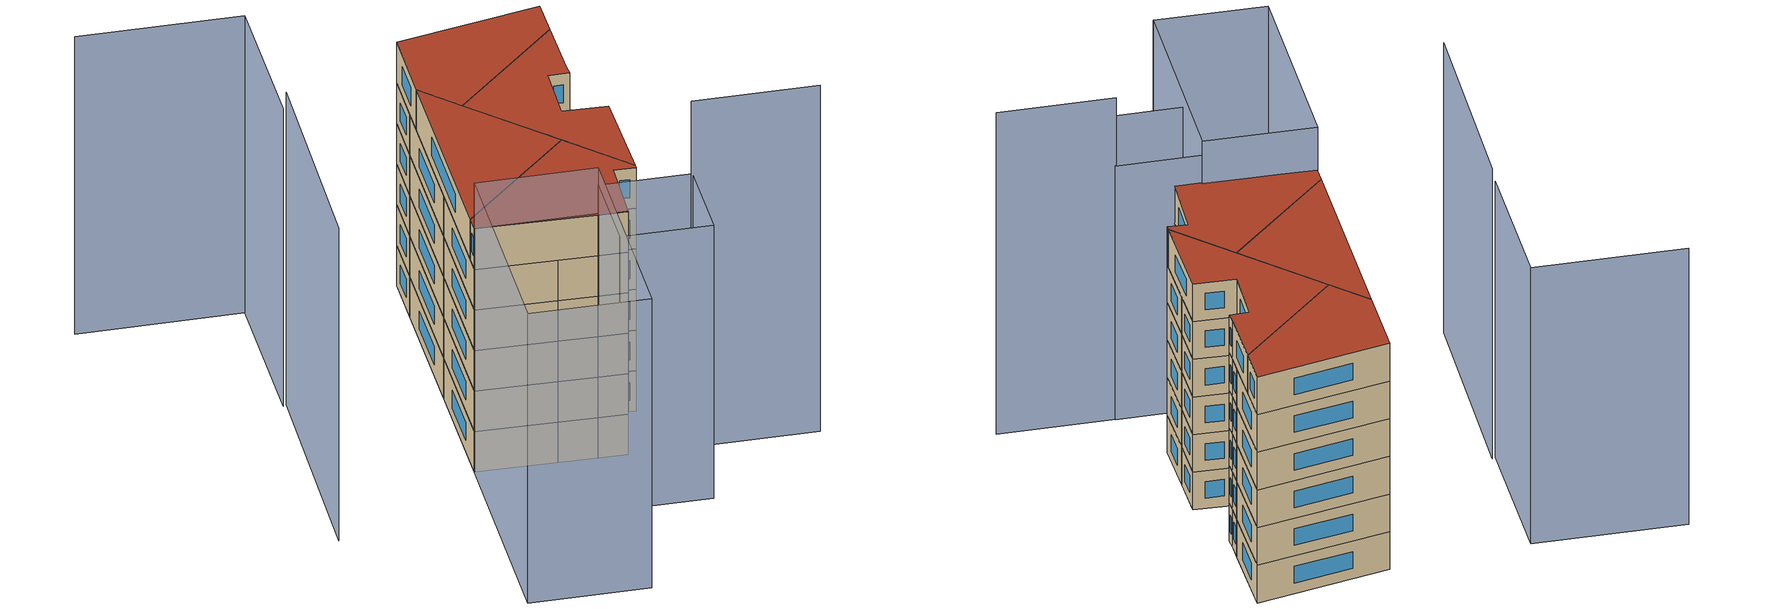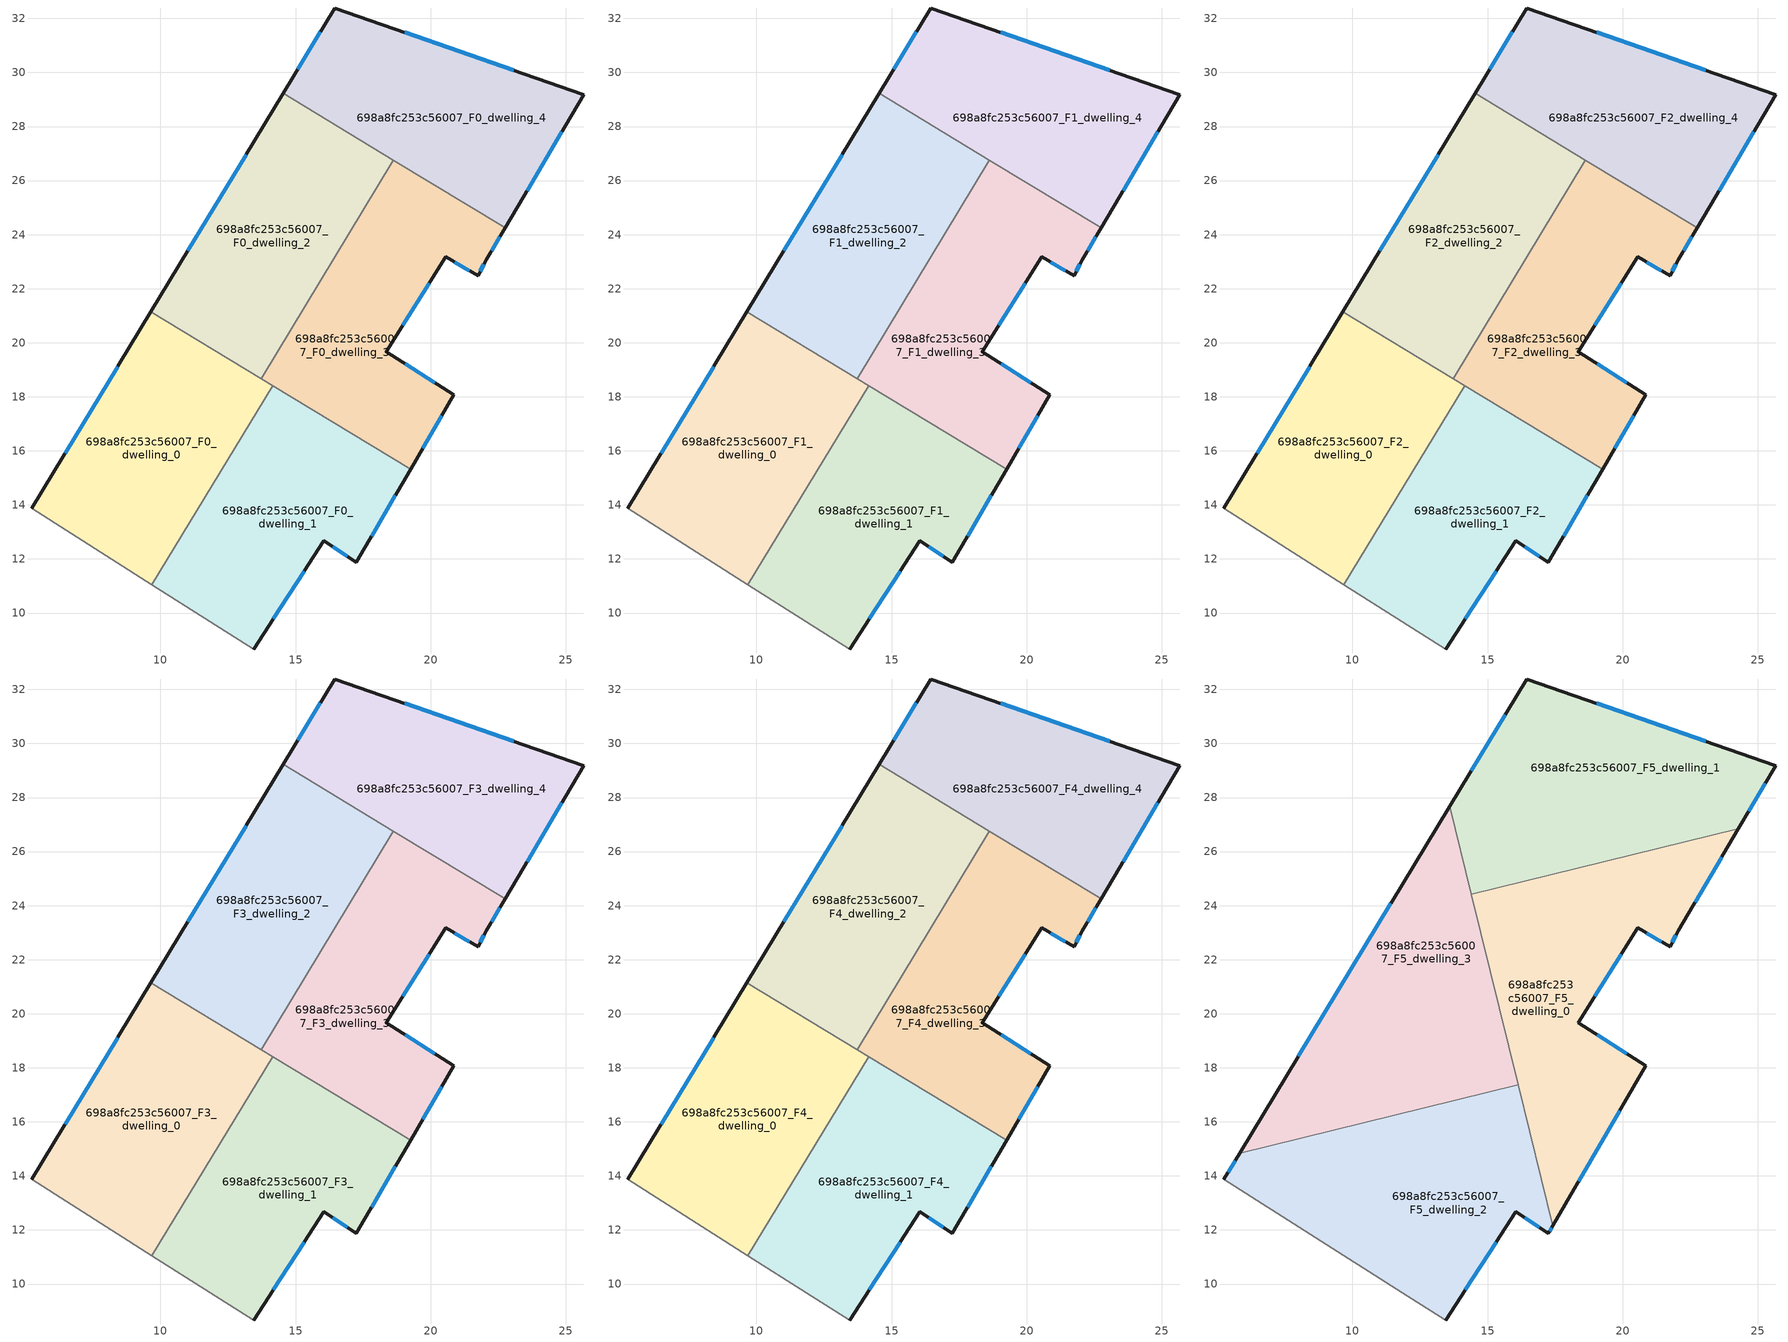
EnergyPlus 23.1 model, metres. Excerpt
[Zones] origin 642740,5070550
698a8fc253c56007_F0_dwelling_0
 floor ground (EU_floor_Construction): 14.15,18.42 9.68,11.04 5.24,13.88 9.65,21.15 z0
 wall outside (EU_wall_Construction): 9.65,21.15 5.24,13.88 z0:3
 wall to 698a8fc253c56007_F0_dwelling_1 (EU_wall_Construction): 9.68,11.04 14.15,18.42 z0:3
 wall adiabatic (EU_wall_Construction): 5.24,13.88 9.68,11.04 z0:3
 wall to 698a8fc253c56007_F0_dwelling_2 (EU_wall_Construction): 13.73,18.67 9.65,21.15 z0:3
 wall to 698a8fc253c56007_F0_dwelling_3 (EU_wall_Construction): 14.15,18.42 13.73,18.67 z0:3
 window (EU_Window_Construction): 8.41,19.11 6.48,15.91 z0.84:2.16
698a8fc253c56007_F0_dwelling_1
 floor ground (EU_floor_Construction): 19.26,15.33 17.25,11.87 16.05,12.67 13.45,8.67 11.84,9.67 9.68,11.04 14.15,18.42 z0
 wall outside (EU_wall_Construction): 13.45,8.67 16.05,12.67 17.25,11.87 19.26,15.33 z0:3
 wall adiabatic (EU_wall_Construction): 9.68,11.04 11.84,9.67 13.45,8.67 z0:3
 wall to 698a8fc253c56007_F0_dwelling_3 (EU_wall_Construction): 19.26,15.33 14.15,18.42 z0:3
 window (EU_Window_Construction): 17.81,12.84 18.69,14.36 / 16.38,12.45 16.91,12.09 / 14.18,9.79 15.32,11.55 z0.84:2.16
698a8fc253c56007_F0_dwelling_2
 floor ground (EU_floor_Construction): 18.62,26.75 13.73,18.67 9.65,21.15 14.54,29.22 z0
 wall outside (EU_wall_Construction): 14.54,29.22 9.65,21.15 z0:3
 wall to 698a8fc253c56007_F0_dwelling_3 (EU_wall_Construction): 13.73,18.67 18.62,26.75 z0:3
 wall to 698a8fc253c56007_F0_dwelling_4 (EU_wall_Construction): 18.62,26.75 14.54,29.22 z0:3
 window (EU_Window_Construction): 13.17,26.96 11.02,23.41 z0.84:2.16
698a8fc253c56007_F0_dwelling_3
 floor ground (EU_floor_Construction): 22.75,24.25 22.06,23.08 21.76,22.47 20.56,23.18 18.35,19.67 20.85,18.07 19.26,15.33 13.73,18.67 18.62,26.75 z0
 wall outside (EU_wall_Construction): 19.26,15.33 20.85,18.07 18.35,19.67 20.56,23.18 21.76,22.47 22.06,23.08 22.75,24.25 z0:3
 wall to 698a8fc253c56007_F0_dwelling_4 (EU_wall_Construction): 22.75,24.25 18.62,26.75 z0:3
 window (EU_Window_Construction): 22.25,23.4 22.55,23.92 / 21.84,22.64 21.97,22.91 / 20.89,22.98 21.42,22.67 / 18.97,20.66 19.94,22.2 / 20.15,18.52 19.05,19.23 / 19.7,16.09 20.41,17.3 z0.84:2.16
698a8fc253c56007_F0_dwelling_4
 floor ground (EU_floor_Construction): 25.66,29.18 22.75,24.25 14.54,29.22 16.45,32.38 z0
 wall outside (EU_wall_Construction): 22.75,24.25 25.66,29.18 16.45,32.38 14.54,29.22 z0:3
 window (EU_Window_Construction): 15.92,31.5 15.08,30.11 / 23.08,30.08 19.03,31.49 / 23.56,25.63 24.84,27.8 z0.84:2.16
698a8fc253c56007_F1_dwelling_0
 floor to 698a8fc253c56007_F0_dwelling_0 (EU_floor_Construction): 14.15,18.42 9.68,11.04 5.24,13.88 9.65,21.15 z3
 wall outside (EU_wall_Construction): 9.65,21.15 5.24,13.88 z3:6
 wall to 698a8fc253c56007_F1_dwelling_1 (EU_wall_Construction): 9.68,11.04 14.15,18.42 z3:6
 wall adiabatic (EU_wall_Construction): 5.24,13.88 9.68,11.04 z3:6
 wall to 698a8fc253c56007_F1_dwelling_2 (EU_wall_Construction): 13.73,18.67 9.65,21.15 z3:6
 wall to 698a8fc253c56007_F1_dwelling_3 (EU_wall_Construction): 14.15,18.42 13.73,18.67 z3:6
 window (EU_Window_Construction): 8.41,19.11 6.48,15.91 z3.84:5.16
698a8fc253c56007_F1_dwelling_1
 floor to 698a8fc253c56007_F0_dwelling_1 (EU_floor_Construction): 19.26,15.33 17.25,11.87 16.05,12.67 13.45,8.67 11.84,9.67 9.68,11.04 14.15,18.42 z3
 wall outside (EU_wall_Construction): 13.45,8.67 16.05,12.67 17.25,11.87 19.26,15.33 z3:6
 wall adiabatic (EU_wall_Construction): 9.68,11.04 11.84,9.67 13.45,8.67 z3:6
 wall to 698a8fc253c56007_F1_dwelling_3 (EU_wall_Construction): 19.26,15.33 14.15,18.42 z3:6
 window (EU_Window_Construction): 17.81,12.84 18.69,14.36 / 16.38,12.45 16.91,12.09 / 14.18,9.79 15.32,11.55 z3.84:5.16
698a8fc253c56007_F1_dwelling_2
 floor to 698a8fc253c56007_F0_dwelling_2 (EU_floor_Construction): 18.62,26.75 13.73,18.67 9.65,21.15 14.54,29.22 z3
 wall outside (EU_wall_Construction): 14.54,29.22 9.65,21.15 z3:6
 wall to 698a8fc253c56007_F1_dwelling_3 (EU_wall_Construction): 13.73,18.67 18.62,26.75 z3:6
 wall to 698a8fc253c56007_F1_dwelling_4 (EU_wall_Construction): 18.62,26.75 14.54,29.22 z3:6
 window (EU_Window_Construction): 13.17,26.96 11.02,23.41 z3.84:5.16
698a8fc253c56007_F1_dwelling_3
 floor to 698a8fc253c56007_F0_dwelling_3 (EU_floor_Construction): 22.75,24.25 22.06,23.08 21.76,22.47 20.56,23.18 18.35,19.67 20.85,18.07 19.26,15.33 13.73,18.67 18.62,26.75 z3
 wall outside (EU_wall_Construction): 19.26,15.33 20.85,18.07 18.35,19.67 20.56,23.18 21.76,22.47 22.06,23.08 22.75,24.25 z3:6
 wall to 698a8fc253c56007_F1_dwelling_4 (EU_wall_Construction): 22.75,24.25 18.62,26.75 z3:6
 window (EU_Window_Construction): 22.25,23.4 22.55,23.92 / 21.84,22.64 21.97,22.91 / 20.89,22.98 21.42,22.67 / 18.97,20.66 19.94,22.2 / 20.15,18.52 19.05,19.23 / 19.7,16.09 20.41,17.3 z3.84:5.16
698a8fc253c56007_F1_dwelling_4
 floor to 698a8fc253c56007_F0_dwelling_4 (EU_floor_Construction): 25.66,29.18 22.75,24.25 14.54,29.22 16.45,32.38 z3
 wall outside (EU_wall_Construction): 22.75,24.25 25.66,29.18 16.45,32.38 14.54,29.22 z3:6
 window (EU_Window_Construction): 15.92,31.5 15.08,30.11 / 23.08,30.08 19.03,31.49 / 23.56,25.63 24.84,27.8 z3.84:5.16
698a8fc253c56007_F2_dwelling_0
 floor to 698a8fc253c56007_F1_dwelling_0 (EU_floor_Construction): 14.15,18.42 9.68,11.04 5.24,13.88 9.65,21.15 z6
 wall outside (EU_wall_Construction): 9.65,21.15 5.24,13.88 z6:9
 wall to 698a8fc253c56007_F2_dwelling_1 (EU_wall_Construction): 9.68,11.04 14.15,18.42 z6:9
 wall adiabatic (EU_wall_Construction): 5.24,13.88 9.68,11.04 z6:9
 wall to 698a8fc253c56007_F2_dwelling_2 (EU_wall_Construction): 13.73,18.67 9.65,21.15 z6:9
 wall to 698a8fc253c56007_F2_dwelling_3 (EU_wall_Construction): 14.15,18.42 13.73,18.67 z6:9
 window (EU_Window_Construction): 8.41,19.11 6.48,15.91 z6.84:8.16
698a8fc253c56007_F2_dwelling_1
 floor to 698a8fc253c56007_F1_dwelling_1 (EU_floor_Construction): 19.26,15.33 17.25,11.87 16.05,12.67 13.45,8.67 11.84,9.67 9.68,11.04 14.15,18.42 z6
 wall outside (EU_wall_Construction): 13.45,8.67 16.05,12.67 17.25,11.87 19.26,15.33 z6:9
 wall adiabatic (EU_wall_Construction): 9.68,11.04 11.84,9.67 13.45,8.67 z6:9
 wall to 698a8fc253c56007_F2_dwelling_3 (EU_wall_Construction): 19.26,15.33 14.15,18.42 z6:9
 window (EU_Window_Construction): 17.81,12.84 18.69,14.36 / 16.38,12.45 16.91,12.09 / 14.18,9.79 15.32,11.55 z6.84:8.16
698a8fc253c56007_F2_dwelling_2
 floor to 698a8fc253c56007_F1_dwelling_2 (EU_floor_Construction): 18.62,26.75 13.73,18.67 9.65,21.15 14.54,29.22 z6
 wall outside (EU_wall_Construction): 14.54,29.22 9.65,21.15 z6:9
 wall to 698a8fc253c56007_F2_dwelling_3 (EU_wall_Construction): 13.73,18.67 18.62,26.75 z6:9
 wall to 698a8fc253c56007_F2_dwelling_4 (EU_wall_Construction): 18.62,26.75 14.54,29.22 z6:9
 window (EU_Window_Construction): 13.17,26.96 11.02,23.41 z6.84:8.16
698a8fc253c56007_F2_dwelling_3
 floor to 698a8fc253c56007_F1_dwelling_3 (EU_floor_Construction): 22.75,24.25 22.06,23.08 21.76,22.47 20.56,23.18 18.35,19.67 20.85,18.07 19.26,15.33 13.73,18.67 18.62,26.75 z6
 wall outside (EU_wall_Construction): 19.26,15.33 20.85,18.07 18.35,19.67 20.56,23.18 21.76,22.47 22.06,23.08 22.75,24.25 z6:9
 wall to 698a8fc253c56007_F2_dwelling_4 (EU_wall_Construction): 22.75,24.25 18.62,26.75 z6:9
 window (EU_Window_Construction): 22.25,23.4 22.55,23.92 / 21.84,22.64 21.97,22.91 / 20.89,22.98 21.42,22.67 / 18.97,20.66 19.94,22.2 / 20.15,18.52 19.05,19.23 / 19.7,16.09 20.41,17.3 z6.84:8.16
698a8fc253c56007_F2_dwelling_4
 floor to 698a8fc253c56007_F1_dwelling_4 (EU_floor_Construction): 25.66,29.18 22.75,24.25 14.54,29.22 16.45,32.38 z6
 wall outside (EU_wall_Construction): 22.75,24.25 25.66,29.18 16.45,32.38 14.54,29.22 z6:9
 window (EU_Window_Construction): 15.92,31.5 15.08,30.11 / 23.08,30.08 19.03,31.49 / 23.56,25.63 24.84,27.8 z6.84:8.16
698a8fc253c56007_F3_dwelling_0
 floor to 698a8fc253c56007_F2_dwelling_0 (EU_floor_Construction): 14.15,18.42 9.68,11.04 5.24,13.88 9.65,21.15 z9
 wall outside (EU_wall_Construction): 9.65,21.15 5.24,13.88 z9:12
 wall to 698a8fc253c56007_F3_dwelling_1 (EU_wall_Construction): 9.68,11.04 14.15,18.42 z9:12
 wall adiabatic (EU_wall_Construction): 5.24,13.88 9.68,11.04 z9:12
 wall to 698a8fc253c56007_F3_dwelling_2 (EU_wall_Construction): 13.73,18.67 9.65,21.15 z9:12
 wall to 698a8fc253c56007_F3_dwelling_3 (EU_wall_Construction): 14.15,18.42 13.73,18.67 z9:12
 window (EU_Window_Construction): 8.41,19.11 6.48,15.91 z9.84:11.16
698a8fc253c56007_F3_dwelling_1
 floor to 698a8fc253c56007_F2_dwelling_1 (EU_floor_Construction): 19.26,15.33 17.25,11.87 16.05,12.67 13.45,8.67 11.84,9.67 9.68,11.04 14.15,18.42 z9
 wall outside (EU_wall_Construction): 13.45,8.67 16.05,12.67 17.25,11.87 19.26,15.33 z9:12
 wall adiabatic (EU_wall_Construction): 9.68,11.04 11.84,9.67 13.45,8.67 z9:12
 wall to 698a8fc253c56007_F3_dwelling_3 (EU_wall_Construction): 19.26,15.33 14.15,18.42 z9:12
 window (EU_Window_Construction): 17.81,12.84 18.69,14.36 / 16.38,12.45 16.91,12.09 / 14.18,9.79 15.32,11.55 z9.84:11.16
698a8fc253c56007_F3_dwelling_2
 floor to 698a8fc253c56007_F2_dwelling_2 (EU_floor_Construction): 18.62,26.75 13.73,18.67 9.65,21.15 14.54,29.22 z9
 wall outside (EU_wall_Construction): 14.54,29.22 9.65,21.15 z9:12
 wall to 698a8fc253c56007_F3_dwelling_3 (EU_wall_Construction): 13.73,18.67 18.62,26.75 z9:12
 wall to 698a8fc253c56007_F3_dwelling_4 (EU_wall_Construction): 18.62,26.75 14.54,29.22 z9:12
 window (EU_Window_Construction): 13.17,26.96 11.02,23.41 z9.84:11.16
698a8fc253c56007_F3_dwelling_3
 floor to 698a8fc253c56007_F2_dwelling_3 (EU_floor_Construction): 22.75,24.25 22.06,23.08 21.76,22.47 20.56,23.18 18.35,19.67 20.85,18.07 19.26,15.33 13.73,18.67 18.62,26.75 z9
 wall outside (EU_wall_Construction): 19.26,15.33 20.85,18.07 18.35,19.67 20.56,23.18 21.76,22.47 22.06,23.08 22.75,24.25 z9:12
 wall to 698a8fc253c56007_F3_dwelling_4 (EU_wall_Construction): 22.75,24.25 18.62,26.75 z9:12
 window (EU_Window_Construction): 22.25,23.4 22.55,23.92 / 21.84,22.64 21.97,22.91 / 20.89,22.98 21.42,22.67 / 18.97,20.66 19.94,22.2 / 20.15,18.52 19.05,19.23 / 19.7,16.09 20.41,17.3 z9.84:11.16
698a8fc253c56007_F3_dwelling_4
 floor to 698a8fc253c56007_F2_dwelling_4 (EU_floor_Construction): 25.66,29.18 22.75,24.25 14.54,29.22 16.45,32.38 z9
 wall outside (EU_wall_Construction): 22.75,24.25 25.66,29.18 16.45,32.38 14.54,29.22 z9:12
 window (EU_Window_Construction): 15.92,31.5 15.08,30.11 / 23.08,30.08 19.03,31.49 / 23.56,25.63 24.84,27.8 z9.84:11.16
698a8fc253c56007_F4_dwelling_0
 floor to 698a8fc253c56007_F3_dwelling_0 (EU_floor_Construction): 14.15,18.42 9.68,11.04 5.24,13.88 9.65,21.15 z12
 wall outside (EU_wall_Construction): 9.65,21.15 5.24,13.88 z12:15
 wall to 698a8fc253c56007_F4_dwelling_1 (EU_wall_Construction): 9.68,11.04 14.15,18.42 z12:15
 wall adiabatic (EU_wall_Construction): 5.24,13.88 9.68,11.04 z12:15
 wall to 698a8fc253c56007_F4_dwelling_2 (EU_wall_Construction): 13.73,18.67 9.65,21.15 z12:15
 wall to 698a8fc253c56007_F4_dwelling_3 (EU_wall_Construction): 14.15,18.42 13.73,18.67 z12:15
 window (EU_Window_Construction): 8.41,19.11 6.48,15.91 z12.84:14.16
698a8fc253c56007_F4_dwelling_1
 floor to 698a8fc253c56007_F3_dwelling_1 (EU_floor_Construction): 19.26,15.33 17.25,11.87 16.05,12.67 13.45,8.67 11.84,9.67 9.68,11.04 14.15,18.42 z12
 wall outside (EU_wall_Construction): 13.45,8.67 16.05,12.67 17.25,11.87 19.26,15.33 z12:15
 wall adiabatic (EU_wall_Construction): 9.68,11.04 11.84,9.67 13.45,8.67 z12:15
 wall to 698a8fc253c56007_F4_dwelling_3 (EU_wall_Construction): 19.26,15.33 14.15,18.42 z12:15
 window (EU_Window_Construction): 17.81,12.84 18.69,14.36 / 16.38,12.45 16.91,12.09 / 14.18,9.79 15.32,11.55 z12.84:14.16
698a8fc253c56007_F4_dwelling_2
 floor to 698a8fc253c56007_F3_dwelling_2 (EU_floor_Construction): 18.62,26.75 13.73,18.67 9.65,21.15 14.54,29.22 z12
 wall outside (EU_wall_Construction): 14.54,29.22 9.65,21.15 z12:15
 wall to 698a8fc253c56007_F4_dwelling_3 (EU_wall_Construction): 13.73,18.67 18.62,26.75 z12:15
 wall to 698a8fc253c56007_F4_dwelling_4 (EU_wall_Construction): 18.62,26.75 14.54,29.22 z12:15
 window (EU_Window_Construction): 13.17,26.96 11.02,23.41 z12.84:14.16
698a8fc253c56007_F4_dwelling_3
 floor to 698a8fc253c56007_F3_dwelling_3 (EU_floor_Construction): 22.75,24.25 22.06,23.08 21.76,22.47 20.56,23.18 18.35,19.67 20.85,18.07 19.26,15.33 13.73,18.67 18.62,26.75 z12
 wall outside (EU_wall_Construction): 19.26,15.33 20.85,18.07 18.35,19.67 20.56,23.18 21.76,22.47 22.06,23.08 22.75,24.25 z12:15
 wall to 698a8fc253c56007_F4_dwelling_4 (EU_wall_Construction): 22.75,24.25 18.62,26.75 z12:15
 window (EU_Window_Construction): 22.25,23.4 22.55,23.92 / 21.84,22.64 21.97,22.91 / 20.89,22.98 21.42,22.67 / 18.97,20.66 19.94,22.2 / 20.15,18.52 19.05,19.23 / 19.7,16.09 20.41,17.3 z12.84:14.16
698a8fc253c56007_F4_dwelling_4
 floor to 698a8fc253c56007_F3_dwelling_4 (EU_floor_Construction): 25.66,29.18 22.75,24.25 14.54,29.22 16.45,32.38 z12
 wall outside (EU_wall_Construction): 22.75,24.25 25.66,29.18 16.45,32.38 14.54,29.22 z12:15
 window (EU_Window_Construction): 15.92,31.5 15.08,30.11 / 23.08,30.08 19.03,31.49 / 23.56,25.63 24.84,27.8 z12.84:14.16
698a8fc253c56007_F5_dwelling_0
 floor to 698a8fc253c56007_F4_dwelling_3 (EU_floor_Construction): 22.75,24.25 22.06,23.08 21.76,22.47 20.56,23.18 18.35,19.67 20.85,18.07 19.26,15.33 16.18,17.19 15.21,21.12 17.7,25.23 20.15,25.83 z15
 floor to 698a8fc253c56007_F4_dwelling_4 (EU_floor_Construction): 24.28,26.84 22.75,24.25 20.15,25.83 z15
 floor to 698a8fc253c56007_F4_dwelling_1 (EU_floor_Construction): 19.26,15.33 17.41,12.15 16.18,17.19 z15
 floor to 698a8fc253c56007_F4_dwelling_2 (EU_floor_Construction): 17.7,25.23 15.21,21.12 14.4,24.42 z15
 wall outside (EU_wall_Construction): 17.41,12.15 20.85,18.07 18.35,19.67 20.56,23.18 21.76,22.47 22.06,23.08 24.28,26.84 z15:18
 wall to 698a8fc253c56007_F5_dwelling_1 (EU_wall_Construction): 24.28,26.84 14.4,24.42 z15:18
 wall to 698a8fc253c56007_F5_dwelling_3 (EU_wall_Construction): 14.4,24.42 16.13,17.37 z15:18
 wall to 698a8fc253c56007_F5_dwelling_2 (EU_wall_Construction): 16.13,17.37 17.41,12.15 z15:18
 window (EU_Window_Construction): 18.38,13.81 19.89,16.41 / 22.68,24.13 23.66,25.79 / 21.84,22.64 21.97,22.91 / 20.89,22.98 21.42,22.67 / 18.97,20.66 19.94,22.2 / 20.15,18.52 19.05,19.23 z15.84:17.16
 roof outside (EU_roof_Construction): 20.85,18.07 18.35,19.67 20.56,23.18 21.76,22.47 22.06,23.08 24.28,26.84 14.4,24.42 17.41,12.15 z18
698a8fc253c56007_F5_dwelling_1
 floor to 698a8fc253c56007_F4_dwelling_4 (EU_floor_Construction): 25.66,29.18 24.28,26.84 20.15,25.83 14.54,29.22 16.45,32.38 z15
 floor to 698a8fc253c56007_F4_dwelling_3 (EU_floor_Construction): 20.15,25.83 17.7,25.23 18.62,26.75 z15
 floor to 698a8fc253c56007_F4_dwelling_2 (EU_floor_Construction): 18.62,26.75 17.7,25.23 14.4,24.42 13.6,27.68 14.54,29.22 z15
 wall outside (EU_wall_Construction): 24.28,26.84 25.66,29.18 16.45,32.38 13.6,27.68 z15:18
 wall to 698a8fc253c56007_F5_dwelling_3 (EU_wall_Construction): 13.6,27.68 14.4,24.42 z15:18
 window (EU_Window_Construction): 24.67,27.5 25.27,28.52 / 15.65,31.07 14.4,29 / 23.08,30.08 19.03,31.49 z15.84:17.16
 roof outside (EU_roof_Construction): 24.28,26.84 25.66,29.18 16.45,32.38 13.6,27.68 14.4,24.42 z18
698a8fc253c56007_F5_dwelling_2
 floor to 698a8fc253c56007_F4_dwelling_1 (EU_floor_Construction): 16.18,17.19 17.41,12.15 17.25,11.87 16.05,12.67 13.45,8.67 11.84,9.67 9.68,11.04 13.06,16.61 15.96,17.32 z15
 floor to 698a8fc253c56007_F4_dwelling_0 (EU_floor_Construction): 13.06,16.61 9.68,11.04 5.24,13.88 5.82,14.84 z15
 floor to 698a8fc253c56007_F4_dwelling_3 (EU_floor_Construction): 16.13,17.37 16.18,17.19 15.96,17.32 z15
 wall outside (EU_wall_Construction): 5.82,14.83 5.24,13.88 / 13.45,8.67 16.05,12.67 17.25,11.87 17.41,12.15 z15:18
 wall adiabatic (EU_wall_Construction): 5.24,13.88 11.84,9.67 13.45,8.67 z15:18
 wall to 698a8fc253c56007_F5_dwelling_3 (EU_wall_Construction): 16.13,17.37 5.82,14.83 z15:18
 window (EU_Window_Construction): 5.66,14.57 5.4,14.14 / 17.3,11.95 17.37,12.07 / 16.38,12.45 16.91,12.09 / 14.18,9.79 15.32,11.55 z15.84:17.16
 roof outside (EU_roof_Construction): 17.25,11.87 17.41,12.15 16.13,17.37 5.82,14.83 5.24,13.88 11.84,9.67 13.45,8.67 16.05,12.67 z18
698a8fc253c56007_F5_dwelling_3
 floor to 698a8fc253c56007_F4_dwelling_2 (EU_floor_Construction): 13.6,27.68 15.21,21.12 13.73,18.67 9.65,21.15 z15
 floor to 698a8fc253c56007_F4_dwelling_1 (EU_floor_Construction): 15.96,17.32 13.06,16.61 14.15,18.42 z15
 floor to 698a8fc253c56007_F4_dwelling_0 (EU_floor_Construction): 14.15,18.42 13.06,16.61 5.82,14.84 9.65,21.15 z15
 floor to 698a8fc253c56007_F4_dwelling_3 (EU_floor_Construction): 15.21,21.12 16.13,17.37 15.96,17.32 13.73,18.67 z15
 wall outside (EU_wall_Construction): 13.6,27.68 5.82,14.83 z15:18
 window (EU_Window_Construction): 11.42,24.08 8,18.43 z15.84:17.16
 roof outside (EU_roof_Construction): 16.13,17.37 13.6,27.68 5.82,14.83 z18
shading: 16.85,6.57 23.85,2.33 z0:25.6; 4.04,-3.14 -2.67,0.97 / -2.67,0.97 5.24,13.88 / 5.24,13.88 11.94,9.77 / 11.94,9.77 4.04,-3.14 z0:21.4; 8.74,4.57 11.84,9.67 / 11.84,9.67 16.95,6.57 / 16.95,6.57 13.84,1.46 / 13.84,1.46 8.74,4.57 z0:20.2; 2.18,27.48 -6.17,14.18 z0:23.1; -1.67,42.31 7.55,36.69 / 7.55,36.69 1.94,27.48 z0:22
[Building]
EU S2 Campaign: North Axis=0; Terrain=City; Solar Distribution=FullExterior
[Site:Location]
Lyon-Bron: Latitude=45.75; Longitude=5; Time Zone=1; Elevation=198
[SizingPeriod:WeatherFileDays]
AnnualSizingPeriod: Begin Month=1; Begin Day of Month=1; End Month=12; End Day of Month=31; Day of Week for Start Day=Monday; Use Weather File Daylight Saving Period=No; Use Weather File Rain and Snow Indicators=No
[MATERIAL]
EU_InternalMass_Material: Roughness=MediumRough; Thickness=0.1; Conductivity=1; Density=1800; Specific Heat=900; Thermal Absorptance=0.9; Solar Absorptance=0.7; Visible Absorptance=0.7
[MATERIAL:NOMASS] Roughness=MediumRough; Thermal Absorptance=0.9; Solar Absorptance=0.7; Visible Absorptance=0.7
Name | Thermal Resistance
EU_wall_NoMass | 0.776494
EU_roof_NoMass | 0.486893
EU_floor_NoMass | 0.421597
[WINDOWMATERIAL:SIMPLEGLAZINGSYSTEM]
EU_Window_SimpleGlazing: UFactor=4.24961; Solar Heat Gain Coefficient=0.83; Visible Transmittance=0.83
[CONSTRUCTION]
EU_wall_Construction: EU_wall_NoMass
EU_roof_Construction: EU_roof_NoMass
EU_floor_Construction: EU_floor_NoMass
EU_InternalMass_Construction: EU_InternalMass_Material
EU_Window_Construction: EU_Window_SimpleGlazing
[ZONE] Type=1; Multiplier=1; Ceiling Height=autocalculate; Floor Area=autocalculate; Part of Total Floor Area=Yes
Name | Volume
698a8fc253c56007_F0_dwelling_0; 698a8fc253c56007_F1_dwelling_0; 698a8fc253c56007_F2_dwelling_0; 698a8fc253c56007_F3_dwelling_0; 698a8fc253c56007_F4_dwelling_0 | 135.258
698a8fc253c56007_F5_dwelling_0 | 169.082
698a8fc253c56007_F0_dwelling_1; 698a8fc253c56007_F1_dwelling_1; 698a8fc253c56007_F2_dwelling_1; 698a8fc253c56007_F3_dwelling_1; 698a8fc253c56007_F4_dwelling_1 | 135.275
698a8fc253c56007_F5_dwelling_1 | 169.092
698a8fc253c56007_F0_dwelling_2; 698a8fc253c56007_F1_dwelling_2; 698a8fc253c56007_F2_dwelling_2; 698a8fc253c56007_F3_dwelling_2; 698a8fc253c56007_F4_dwelling_2 | 135.276
698a8fc253c56007_F5_dwelling_2 | 169.085
698a8fc253c56007_F0_dwelling_3; 698a8fc253c56007_F1_dwelling_3; 698a8fc253c56007_F2_dwelling_3; 698a8fc253c56007_F3_dwelling_3; 698a8fc253c56007_F4_dwelling_3 | 135.281
698a8fc253c56007_F5_dwelling_3 | 169.104
698a8fc253c56007_F0_dwelling_4; 698a8fc253c56007_F1_dwelling_4; 698a8fc253c56007_F2_dwelling_4; 698a8fc253c56007_F3_dwelling_4; 698a8fc253c56007_F4_dwelling_4 | 135.278
[INTERNALMASS] Construction=EU_InternalMass_Construction
Name | Zone or ZoneList | Surface Area
698a8fc253c56007_F0_dwelling_0_EU_InternalMass | 698a8fc253c56007_F0_dwelling_0 | 45.0868
698a8fc253c56007_F0_dwelling_1_EU_InternalMass | 698a8fc253c56007_F0_dwelling_1 | 45.0917
698a8fc253c56007_F0_dwelling_2_EU_InternalMass | 698a8fc253c56007_F0_dwelling_2 | 45.0925
698a8fc253c56007_F0_dwelling_3_EU_InternalMass | 698a8fc253c56007_F0_dwelling_3 | 45.0949
698a8fc253c56007_F0_dwelling_4_EU_InternalMass | 698a8fc253c56007_F0_dwelling_4 | 45.093
698a8fc253c56007_F1_dwelling_0_EU_InternalMass | 698a8fc253c56007_F1_dwelling_0 | 45.0868
698a8fc253c56007_F1_dwelling_1_EU_InternalMass | 698a8fc253c56007_F1_dwelling_1 | 45.0917
698a8fc253c56007_F1_dwelling_2_EU_InternalMass | 698a8fc253c56007_F1_dwelling_2 | 45.0925
698a8fc253c56007_F1_dwelling_3_EU_InternalMass | 698a8fc253c56007_F1_dwelling_3 | 45.0949
698a8fc253c56007_F1_dwelling_4_EU_InternalMass | 698a8fc253c56007_F1_dwelling_4 | 45.093
698a8fc253c56007_F2_dwelling_0_EU_InternalMass | 698a8fc253c56007_F2_dwelling_0 | 45.0868
698a8fc253c56007_F2_dwelling_1_EU_InternalMass | 698a8fc253c56007_F2_dwelling_1 | 45.0917
698a8fc253c56007_F2_dwelling_2_EU_InternalMass | 698a8fc253c56007_F2_dwelling_2 | 45.0925
698a8fc253c56007_F2_dwelling_3_EU_InternalMass | 698a8fc253c56007_F2_dwelling_3 | 45.0949
698a8fc253c56007_F2_dwelling_4_EU_InternalMass | 698a8fc253c56007_F2_dwelling_4 | 45.093
698a8fc253c56007_F3_dwelling_0_EU_InternalMass | 698a8fc253c56007_F3_dwelling_0 | 45.0868
698a8fc253c56007_F3_dwelling_1_EU_InternalMass | 698a8fc253c56007_F3_dwelling_1 | 45.0917
698a8fc253c56007_F3_dwelling_2_EU_InternalMass | 698a8fc253c56007_F3_dwelling_2 | 45.0925
698a8fc253c56007_F3_dwelling_3_EU_InternalMass | 698a8fc253c56007_F3_dwelling_3 | 45.0949
698a8fc253c56007_F3_dwelling_4_EU_InternalMass | 698a8fc253c56007_F3_dwelling_4 | 45.093
698a8fc253c56007_F4_dwelling_0_EU_InternalMass | 698a8fc253c56007_F4_dwelling_0 | 45.0868
698a8fc253c56007_F4_dwelling_1_EU_InternalMass | 698a8fc253c56007_F4_dwelling_1 | 45.0917
698a8fc253c56007_F4_dwelling_2_EU_InternalMass | 698a8fc253c56007_F4_dwelling_2 | 45.0925
698a8fc253c56007_F4_dwelling_3_EU_InternalMass | 698a8fc253c56007_F4_dwelling_3 | 45.0949
698a8fc253c56007_F4_dwelling_4_EU_InternalMass | 698a8fc253c56007_F4_dwelling_4 | 45.093
698a8fc253c56007_F5_dwelling_0_EU_InternalMass | 698a8fc253c56007_F5_dwelling_0 | 56.3607
698a8fc253c56007_F5_dwelling_1_EU_InternalMass | 698a8fc253c56007_F5_dwelling_1 | 56.3644
698a8fc253c56007_F5_dwelling_2_EU_InternalMass | 698a8fc253c56007_F5_dwelling_2 | 56.3613
698a8fc253c56007_F5_dwelling_3_EU_InternalMass | 698a8fc253c56007_F5_dwelling_3 | 56.3678
[OTHEREQUIPMENT] Fuel Type=Electricity; Design Level Calculation Method=Watts/Area; Power per Zone Floor Area=1; Fraction Latent=0; Fraction Radiant=0; Fraction Lost=0; Carbon Dioxide Generation Rate=0; EndUse Subcategory=EU_Step8_InternalGains
Name | Zone or ZoneList or Space or SpaceList | Schedule
EU_Step8_InternalGain_698a8fc253c56007_F0_dwelling_0_f000 | 698a8fc253c56007_F0_dwelling_0 | EU_Step8_GainSchedule_698a8fc253c56007_F0_dwelling_0_f000
EU_Step8_InternalGain_698a8fc253c56007_F0_dwelling_1_f000 | 698a8fc253c56007_F0_dwelling_1 | EU_Step8_GainSchedule_698a8fc253c56007_F0_dwelling_1_f000
EU_Step8_InternalGain_698a8fc253c56007_F0_dwelling_2_f000 | 698a8fc253c56007_F0_dwelling_2 | EU_Step8_GainSchedule_698a8fc253c56007_F0_dwelling_2_f000
EU_Step8_InternalGain_698a8fc253c56007_F0_dwelling_3_f000 | 698a8fc253c56007_F0_dwelling_3 | EU_Step8_GainSchedule_698a8fc253c56007_F0_dwelling_3_f000
EU_Step8_InternalGain_698a8fc253c56007_F0_dwelling_4_f000 | 698a8fc253c56007_F0_dwelling_4 | EU_Step8_GainSchedule_698a8fc253c56007_F0_dwelling_4_f000
EU_Step8_InternalGain_698a8fc253c56007_F1_dwelling_0_f000 | 698a8fc253c56007_F1_dwelling_0 | EU_Step8_GainSchedule_698a8fc253c56007_F1_dwelling_0_f000
EU_Step8_InternalGain_698a8fc253c56007_F1_dwelling_1_f000 | 698a8fc253c56007_F1_dwelling_1 | EU_Step8_GainSchedule_698a8fc253c56007_F1_dwelling_1_f000
EU_Step8_InternalGain_698a8fc253c56007_F1_dwelling_2_f000 | 698a8fc253c56007_F1_dwelling_2 | EU_Step8_GainSchedule_698a8fc253c56007_F1_dwelling_2_f000
EU_Step8_InternalGain_698a8fc253c56007_F1_dwelling_3_f000 | 698a8fc253c56007_F1_dwelling_3 | EU_Step8_GainSchedule_698a8fc253c56007_F1_dwelling_3_f000
EU_Step8_InternalGain_698a8fc253c56007_F1_dwelling_4_f000 | 698a8fc253c56007_F1_dwelling_4 | EU_Step8_GainSchedule_698a8fc253c56007_F1_dwelling_4_f000
EU_Step8_InternalGain_698a8fc253c56007_F2_dwelling_0_f000 | 698a8fc253c56007_F2_dwelling_0 | EU_Step8_GainSchedule_698a8fc253c56007_F2_dwelling_0_f000
EU_Step8_InternalGain_698a8fc253c56007_F2_dwelling_1_f000 | 698a8fc253c56007_F2_dwelling_1 | EU_Step8_GainSchedule_698a8fc253c56007_F2_dwelling_1_f000
EU_Step8_InternalGain_698a8fc253c56007_F2_dwelling_2_f000 | 698a8fc253c56007_F2_dwelling_2 | EU_Step8_GainSchedule_698a8fc253c56007_F2_dwelling_2_f000
EU_Step8_InternalGain_698a8fc253c56007_F2_dwelling_3_f000 | 698a8fc253c56007_F2_dwelling_3 | EU_Step8_GainSchedule_698a8fc253c56007_F2_dwelling_3_f000
EU_Step8_InternalGain_698a8fc253c56007_F2_dwelling_4_f000 | 698a8fc253c56007_F2_dwelling_4 | EU_Step8_GainSchedule_698a8fc253c56007_F2_dwelling_4_f000
EU_Step8_InternalGain_698a8fc253c56007_F3_dwelling_0_f000 | 698a8fc253c56007_F3_dwelling_0 | EU_Step8_GainSchedule_698a8fc253c56007_F3_dwelling_0_f000
EU_Step8_InternalGain_698a8fc253c56007_F3_dwelling_1_f000 | 698a8fc253c56007_F3_dwelling_1 | EU_Step8_GainSchedule_698a8fc253c56007_F3_dwelling_1_f000
EU_Step8_InternalGain_698a8fc253c56007_F3_dwelling_2_f000 | 698a8fc253c56007_F3_dwelling_2 | EU_Step8_GainSchedule_698a8fc253c56007_F3_dwelling_2_f000
EU_Step8_InternalGain_698a8fc253c56007_F3_dwelling_3_f000 | 698a8fc253c56007_F3_dwelling_3 | EU_Step8_GainSchedule_698a8fc253c56007_F3_dwelling_3_f000
EU_Step8_InternalGain_698a8fc253c56007_F3_dwelling_4_f000 | 698a8fc253c56007_F3_dwelling_4 | EU_Step8_GainSchedule_698a8fc253c56007_F3_dwelling_4_f000
EU_Step8_InternalGain_698a8fc253c56007_F4_dwelling_0_f000 | 698a8fc253c56007_F4_dwelling_0 | EU_Step8_GainSchedule_698a8fc253c56007_F4_dwelling_0_f000
EU_Step8_InternalGain_698a8fc253c56007_F4_dwelling_1_f000 | 698a8fc253c56007_F4_dwelling_1 | EU_Step8_GainSchedule_698a8fc253c56007_F4_dwelling_1_f000
EU_Step8_InternalGain_698a8fc253c56007_F4_dwelling_2_f000 | 698a8fc253c56007_F4_dwelling_2 | EU_Step8_GainSchedule_698a8fc253c56007_F4_dwelling_2_f000
EU_Step8_InternalGain_698a8fc253c56007_F4_dwelling_3_f000 | 698a8fc253c56007_F4_dwelling_3 | EU_Step8_GainSchedule_698a8fc253c56007_F4_dwelling_3_f000
EU_Step8_InternalGain_698a8fc253c56007_F4_dwelling_4_f000 | 698a8fc253c56007_F4_dwelling_4 | EU_Step8_GainSchedule_698a8fc253c56007_F4_dwelling_4_f000
EU_Step8_InternalGain_698a8fc253c56007_F5_dwelling_0_f000 | 698a8fc253c56007_F5_dwelling_0 | EU_Step8_GainSchedule_698a8fc253c56007_F5_dwelling_0_f000
EU_Step8_InternalGain_698a8fc253c56007_F5_dwelling_1_f000 | 698a8fc253c56007_F5_dwelling_1 | EU_Step8_GainSchedule_698a8fc253c56007_F5_dwelling_1_f000
EU_Step8_InternalGain_698a8fc253c56007_F5_dwelling_2_f000 | 698a8fc253c56007_F5_dwelling_2 | EU_Step8_GainSchedule_698a8fc253c56007_F5_dwelling_2_f000
EU_Step8_InternalGain_698a8fc253c56007_F5_dwelling_3_f000 | 698a8fc253c56007_F5_dwelling_3 | EU_Step8_GainSchedule_698a8fc253c56007_F5_dwelling_3_f000
[ZONEVENTILATION:DESIGNFLOWRATE] Schedule=EU_AlwaysOn; Design Flow Rate Calculation Method=AirChanges/Hour; Air Changes per Hour=0.693814; Ventilation Type=Natural; Fan Pressure Rise=0; Fan Total Efficiency=1; Constant Term Coefficient=1; Temperature Term Coefficient=0; Velocity Term Coefficient=0; Velocity Squared Term Coefficient=0; Minimum Indoor Temperature=-100; Maximum Indoor Temperature=100; Delta Temperature=-100; Minimum Outdoor Temperature=-100; Maximum Outdoor Temperature=100; Maximum Wind Speed=40
Name | Zone or ZoneList or Space or SpaceList
EU_ConstantAir_698a8fc253c56007_F0_dwelling_0 | 698a8fc253c56007_F0_dwelling_0
EU_ConstantAir_698a8fc253c56007_F0_dwelling_1 | 698a8fc253c56007_F0_dwelling_1
EU_ConstantAir_698a8fc253c56007_F0_dwelling_2 | 698a8fc253c56007_F0_dwelling_2
EU_ConstantAir_698a8fc253c56007_F0_dwelling_3 | 698a8fc253c56007_F0_dwelling_3
EU_ConstantAir_698a8fc253c56007_F0_dwelling_4 | 698a8fc253c56007_F0_dwelling_4
EU_ConstantAir_698a8fc253c56007_F1_dwelling_0 | 698a8fc253c56007_F1_dwelling_0
EU_ConstantAir_698a8fc253c56007_F1_dwelling_1 | 698a8fc253c56007_F1_dwelling_1
EU_ConstantAir_698a8fc253c56007_F1_dwelling_2 | 698a8fc253c56007_F1_dwelling_2
EU_ConstantAir_698a8fc253c56007_F1_dwelling_3 | 698a8fc253c56007_F1_dwelling_3
EU_ConstantAir_698a8fc253c56007_F1_dwelling_4 | 698a8fc253c56007_F1_dwelling_4
EU_ConstantAir_698a8fc253c56007_F2_dwelling_0 | 698a8fc253c56007_F2_dwelling_0
EU_ConstantAir_698a8fc253c56007_F2_dwelling_1 | 698a8fc253c56007_F2_dwelling_1
EU_ConstantAir_698a8fc253c56007_F2_dwelling_2 | 698a8fc253c56007_F2_dwelling_2
EU_ConstantAir_698a8fc253c56007_F2_dwelling_3 | 698a8fc253c56007_F2_dwelling_3
EU_ConstantAir_698a8fc253c56007_F2_dwelling_4 | 698a8fc253c56007_F2_dwelling_4
EU_ConstantAir_698a8fc253c56007_F3_dwelling_0 | 698a8fc253c56007_F3_dwelling_0
EU_ConstantAir_698a8fc253c56007_F3_dwelling_1 | 698a8fc253c56007_F3_dwelling_1
EU_ConstantAir_698a8fc253c56007_F3_dwelling_2 | 698a8fc253c56007_F3_dwelling_2
EU_ConstantAir_698a8fc253c56007_F3_dwelling_3 | 698a8fc253c56007_F3_dwelling_3
EU_ConstantAir_698a8fc253c56007_F3_dwelling_4 | 698a8fc253c56007_F3_dwelling_4
EU_ConstantAir_698a8fc253c56007_F4_dwelling_0 | 698a8fc253c56007_F4_dwelling_0
EU_ConstantAir_698a8fc253c56007_F4_dwelling_1 | 698a8fc253c56007_F4_dwelling_1
EU_ConstantAir_698a8fc253c56007_F4_dwelling_2 | 698a8fc253c56007_F4_dwelling_2
EU_ConstantAir_698a8fc253c56007_F4_dwelling_3 | 698a8fc253c56007_F4_dwelling_3
EU_ConstantAir_698a8fc253c56007_F4_dwelling_4 | 698a8fc253c56007_F4_dwelling_4
EU_ConstantAir_698a8fc253c56007_F5_dwelling_0 | 698a8fc253c56007_F5_dwelling_0
EU_ConstantAir_698a8fc253c56007_F5_dwelling_1 | 698a8fc253c56007_F5_dwelling_1
EU_ConstantAir_698a8fc253c56007_F5_dwelling_2 | 698a8fc253c56007_F5_dwelling_2
EU_ConstantAir_698a8fc253c56007_F5_dwelling_3 | 698a8fc253c56007_F5_dwelling_3
[HVACTEMPLATE:THERMOSTAT] Constant Heating Setpoint=20; Constant Cooling Setpoint=50
EU_HeatOnly_698a8fc253c56007_F0_dwelling_0; EU_HeatOnly_698a8fc253c56007_F0_dwelling_1; EU_HeatOnly_698a8fc253c56007_F0_dwelling_2; EU_HeatOnly_698a8fc253c56007_F0_dwelling_3; EU_HeatOnly_698a8fc253c56007_F0_dwelling_4; EU_HeatOnly_698a8fc253c56007_F1_dwelling_0; EU_HeatOnly_698a8fc253c56007_F1_dwelling_1; EU_HeatOnly_698a8fc253c56007_F1_dwelling_2; EU_HeatOnly_698a8fc253c56007_F1_dwelling_3; EU_HeatOnly_698a8fc253c56007_F1_dwelling_4; EU_HeatOnly_698a8fc253c56007_F2_dwelling_0; EU_HeatOnly_698a8fc253c56007_F2_dwelling_1; EU_HeatOnly_698a8fc253c56007_F2_dwelling_2; EU_HeatOnly_698a8fc253c56007_F2_dwelling_3; EU_HeatOnly_698a8fc253c56007_F2_dwelling_4; EU_HeatOnly_698a8fc253c56007_F3_dwelling_0; EU_HeatOnly_698a8fc253c56007_F3_dwelling_1; EU_HeatOnly_698a8fc253c56007_F3_dwelling_2; EU_HeatOnly_698a8fc253c56007_F3_dwelling_3; EU_HeatOnly_698a8fc253c56007_F3_dwelling_4; EU_HeatOnly_698a8fc253c56007_F4_dwelling_0; EU_HeatOnly_698a8fc253c56007_F4_dwelling_1; EU_HeatOnly_698a8fc253c56007_F4_dwelling_2; EU_HeatOnly_698a8fc253c56007_F4_dwelling_3; EU_HeatOnly_698a8fc253c56007_F4_dwelling_4; EU_HeatOnly_698a8fc253c56007_F5_dwelling_0; EU_HeatOnly_698a8fc253c56007_F5_dwelling_1; EU_HeatOnly_698a8fc253c56007_F5_dwelling_2; EU_HeatOnly_698a8fc253c56007_F5_dwelling_3
[HVACTEMPLATE:ZONE:IDEALLOADSAIRSYSTEM] System Availability Schedule=EU_AlwaysOn; Maximum Heating Supply Air Temperature=50; Minimum Cooling Supply Air Temperature=13; Maximum Heating Supply Air Humidity Ratio=0.0156; Minimum Cooling Supply Air Humidity Ratio=0.0077; Heating Limit=NoLimit; Cooling Limit=NoLimit; Heating Availability Schedule=EU_AlwaysOn; Cooling Availability Schedule=EU_CoolingOff; Dehumidification Control Type=ConstantSensibleHeatRatio; Cooling Sensible Heat Ratio=0.7; Dehumidification Setpoint=60; Humidification Control Type=None; Humidification Setpoint=30; Outdoor Air Method=None; Outdoor Air Flow Rate per Person=0.00944; Outdoor Air Flow Rate per Zone Floor Area=0; Outdoor Air Flow Rate per Zone=0; Demand Controlled Ventilation Type=None; Outdoor Air Economizer Type=NoEconomizer; Heat Recovery Type=None; Sensible Heat Recovery Effectiveness=0.7; Latent Heat Recovery Effectiveness=0.65
Name | Template Thermostat
698a8fc253c56007_F0_dwelling_0 | EU_HeatOnly_698a8fc253c56007_F0_dwelling_0
698a8fc253c56007_F0_dwelling_1 | EU_HeatOnly_698a8fc253c56007_F0_dwelling_1
698a8fc253c56007_F0_dwelling_2 | EU_HeatOnly_698a8fc253c56007_F0_dwelling_2
698a8fc253c56007_F0_dwelling_3 | EU_HeatOnly_698a8fc253c56007_F0_dwelling_3
698a8fc253c56007_F0_dwelling_4 | EU_HeatOnly_698a8fc253c56007_F0_dwelling_4
698a8fc253c56007_F1_dwelling_0 | EU_HeatOnly_698a8fc253c56007_F1_dwelling_0
698a8fc253c56007_F1_dwelling_1 | EU_HeatOnly_698a8fc253c56007_F1_dwelling_1
698a8fc253c56007_F1_dwelling_2 | EU_HeatOnly_698a8fc253c56007_F1_dwelling_2
698a8fc253c56007_F1_dwelling_3 | EU_HeatOnly_698a8fc253c56007_F1_dwelling_3
698a8fc253c56007_F1_dwelling_4 | EU_HeatOnly_698a8fc253c56007_F1_dwelling_4
698a8fc253c56007_F2_dwelling_0 | EU_HeatOnly_698a8fc253c56007_F2_dwelling_0
698a8fc253c56007_F2_dwelling_1 | EU_HeatOnly_698a8fc253c56007_F2_dwelling_1
698a8fc253c56007_F2_dwelling_2 | EU_HeatOnly_698a8fc253c56007_F2_dwelling_2
698a8fc253c56007_F2_dwelling_3 | EU_HeatOnly_698a8fc253c56007_F2_dwelling_3
698a8fc253c56007_F2_dwelling_4 | EU_HeatOnly_698a8fc253c56007_F2_dwelling_4
698a8fc253c56007_F3_dwelling_0 | EU_HeatOnly_698a8fc253c56007_F3_dwelling_0
698a8fc253c56007_F3_dwelling_1 | EU_HeatOnly_698a8fc253c56007_F3_dwelling_1
698a8fc253c56007_F3_dwelling_2 | EU_HeatOnly_698a8fc253c56007_F3_dwelling_2
698a8fc253c56007_F3_dwelling_3 | EU_HeatOnly_698a8fc253c56007_F3_dwelling_3
698a8fc253c56007_F3_dwelling_4 | EU_HeatOnly_698a8fc253c56007_F3_dwelling_4
698a8fc253c56007_F4_dwelling_0 | EU_HeatOnly_698a8fc253c56007_F4_dwelling_0
698a8fc253c56007_F4_dwelling_1 | EU_HeatOnly_698a8fc253c56007_F4_dwelling_1
698a8fc253c56007_F4_dwelling_2 | EU_HeatOnly_698a8fc253c56007_F4_dwelling_2
698a8fc253c56007_F4_dwelling_3 | EU_HeatOnly_698a8fc253c56007_F4_dwelling_3
698a8fc253c56007_F4_dwelling_4 | EU_HeatOnly_698a8fc253c56007_F4_dwelling_4
698a8fc253c56007_F5_dwelling_0 | EU_HeatOnly_698a8fc253c56007_F5_dwelling_0
698a8fc253c56007_F5_dwelling_1 | EU_HeatOnly_698a8fc253c56007_F5_dwelling_1
698a8fc253c56007_F5_dwelling_2 | EU_HeatOnly_698a8fc253c56007_F5_dwelling_2
698a8fc253c56007_F5_dwelling_3 | EU_HeatOnly_698a8fc253c56007_F5_dwelling_3
[SIZING:ZONE] Zone Cooling Design Supply Air Temperature Input Method=SupplyAirTemperature; Zone Cooling Design Supply Air Temperature=13; Zone Heating Design Supply Air Temperature Input Method=SupplyAirTemperature; Zone Heating Design Supply Air Temperature=50; Zone Cooling Design Supply Air Humidity Ratio=0.008; Zone Heating Design Supply Air Humidity Ratio=0.008; Cooling Design Air Flow Method=DesignDay; Cooling Design Air Flow Rate=0; Cooling Minimum Air Flow per Zone Floor Area=0.000762; Cooling Minimum Air Flow=0; Cooling Minimum Air Flow Fraction=0.2; Heating Design Air Flow Method=DesignDay; Heating Design Air Flow Rate=0; Heating Maximum Air Flow per Zone Floor Area=0.002032; Heating Maximum Air Flow=0.141576; Heating Maximum Air Flow Fraction=0.3; Account for Dedicated Outdoor Air System=No; Dedicated Outdoor Air System Control Strategy=NeutralSupplyAir; Dedicated Outdoor Air Low Setpoint Temperature for Design=autosize; Dedicated Outdoor Air High Setpoint Temperature for Design=autosize; Zone Load Sizing Method=Sensible Load Only No Latent Load; Zone Latent Cooling Design Supply Air Humidity Ratio Input Method=HumidityRatioDifference; Zone Cooling Design Supply Air Humidity Ratio Difference=0.005; Zone Latent Heating Design Supply Air Humidity Ratio Input Method=HumidityRatioDifference; Zone Humidification Design Supply Air Humidity Ratio Difference=0.005
698a8fc253c56007_F0_dwelling_0; 698a8fc253c56007_F0_dwelling_1; 698a8fc253c56007_F0_dwelling_2; 698a8fc253c56007_F0_dwelling_3; 698a8fc253c56007_F0_dwelling_4; 698a8fc253c56007_F1_dwelling_0; 698a8fc253c56007_F1_dwelling_1; 698a8fc253c56007_F1_dwelling_2; 698a8fc253c56007_F1_dwelling_3; 698a8fc253c56007_F1_dwelling_4; 698a8fc253c56007_F2_dwelling_0; 698a8fc253c56007_F2_dwelling_1; 698a8fc253c56007_F2_dwelling_2; 698a8fc253c56007_F2_dwelling_3; 698a8fc253c56007_F2_dwelling_4; 698a8fc253c56007_F3_dwelling_0; 698a8fc253c56007_F3_dwelling_1; 698a8fc253c56007_F3_dwelling_2; 698a8fc253c56007_F3_dwelling_3; 698a8fc253c56007_F3_dwelling_4; 698a8fc253c56007_F4_dwelling_0; 698a8fc253c56007_F4_dwelling_1; 698a8fc253c56007_F4_dwelling_2; 698a8fc253c56007_F4_dwelling_3; 698a8fc253c56007_F4_dwelling_4; 698a8fc253c56007_F5_dwelling_0; 698a8fc253c56007_F5_dwelling_1; 698a8fc253c56007_F5_dwelling_2; 698a8fc253c56007_F5_dwelling_3
[SCHEDULE:CONSTANT]
Name | Hourly Value
EU_AlwaysOn | 1
EU_CoolingOff | 0
[SCHEDULE:FILE] Column Number=1; Rows to Skip at Top=0; Number of Hours of Data=8760; Column Separator=Comma; Interpolate to Timestep=No; Minutes per Item=60; Adjust Schedule for Daylight Savings=Yes
Name | File
EU_Step8_GainSchedule_698a8fc253c56007_F0_dwelling_0_f000 | ../../schedules/698a8fc253c56007/698a8fc253c56007_F0_dwelling_0_f000_gain.csv
EU_Step8_GainSchedule_698a8fc253c56007_F0_dwelling_1_f000 | ../../schedules/698a8fc253c56007/698a8fc253c56007_F0_dwelling_1_f000_gain.csv
EU_Step8_GainSchedule_698a8fc253c56007_F0_dwelling_2_f000 | ../../schedules/698a8fc253c56007/698a8fc253c56007_F0_dwelling_2_f000_gain.csv
EU_Step8_GainSchedule_698a8fc253c56007_F0_dwelling_3_f000 | ../../schedules/698a8fc253c56007/698a8fc253c56007_F0_dwelling_3_f000_gain.csv
EU_Step8_GainSchedule_698a8fc253c56007_F0_dwelling_4_f000 | ../../schedules/698a8fc253c56007/698a8fc253c56007_F0_dwelling_4_f000_gain.csv
EU_Step8_GainSchedule_698a8fc253c56007_F1_dwelling_0_f000 | ../../schedules/698a8fc253c56007/698a8fc253c56007_F1_dwelling_0_f000_gain.csv
EU_Step8_GainSchedule_698a8fc253c56007_F1_dwelling_1_f000 | ../../schedules/698a8fc253c56007/698a8fc253c56007_F1_dwelling_1_f000_gain.csv
EU_Step8_GainSchedule_698a8fc253c56007_F1_dwelling_2_f000 | ../../schedules/698a8fc253c56007/698a8fc253c56007_F1_dwelling_2_f000_gain.csv
EU_Step8_GainSchedule_698a8fc253c56007_F1_dwelling_3_f000 | ../../schedules/698a8fc253c56007/698a8fc253c56007_F1_dwelling_3_f000_gain.csv
EU_Step8_GainSchedule_698a8fc253c56007_F1_dwelling_4_f000 | ../../schedules/698a8fc253c56007/698a8fc253c56007_F1_dwelling_4_f000_gain.csv
EU_Step8_GainSchedule_698a8fc253c56007_F2_dwelling_0_f000 | ../../schedules/698a8fc253c56007/698a8fc253c56007_F2_dwelling_0_f000_gain.csv
EU_Step8_GainSchedule_698a8fc253c56007_F2_dwelling_1_f000 | ../../schedules/698a8fc253c56007/698a8fc253c56007_F2_dwelling_1_f000_gain.csv
EU_Step8_GainSchedule_698a8fc253c56007_F2_dwelling_2_f000 | ../../schedules/698a8fc253c56007/698a8fc253c56007_F2_dwelling_2_f000_gain.csv
EU_Step8_GainSchedule_698a8fc253c56007_F2_dwelling_3_f000 | ../../schedules/698a8fc253c56007/698a8fc253c56007_F2_dwelling_3_f000_gain.csv
EU_Step8_GainSchedule_698a8fc253c56007_F2_dwelling_4_f000 | ../../schedules/698a8fc253c56007/698a8fc253c56007_F2_dwelling_4_f000_gain.csv
EU_Step8_GainSchedule_698a8fc253c56007_F3_dwelling_0_f000 | ../../schedules/698a8fc253c56007/698a8fc253c56007_F3_dwelling_0_f000_gain.csv
EU_Step8_GainSchedule_698a8fc253c56007_F3_dwelling_1_f000 | ../../schedules/698a8fc253c56007/698a8fc253c56007_F3_dwelling_1_f000_gain.csv
EU_Step8_GainSchedule_698a8fc253c56007_F3_dwelling_2_f000 | ../../schedules/698a8fc253c56007/698a8fc253c56007_F3_dwelling_2_f000_gain.csv
EU_Step8_GainSchedule_698a8fc253c56007_F3_dwelling_3_f000 | ../../schedules/698a8fc253c56007/698a8fc253c56007_F3_dwelling_3_f000_gain.csv
EU_Step8_GainSchedule_698a8fc253c56007_F3_dwelling_4_f000 | ../../schedules/698a8fc253c56007/698a8fc253c56007_F3_dwelling_4_f000_gain.csv
EU_Step8_GainSchedule_698a8fc253c56007_F4_dwelling_0_f000 | ../../schedules/698a8fc253c56007/698a8fc253c56007_F4_dwelling_0_f000_gain.csv
EU_Step8_GainSchedule_698a8fc253c56007_F4_dwelling_1_f000 | ../../schedules/698a8fc253c56007/698a8fc253c56007_F4_dwelling_1_f000_gain.csv
EU_Step8_GainSchedule_698a8fc253c56007_F4_dwelling_2_f000 | ../../schedules/698a8fc253c56007/698a8fc253c56007_F4_dwelling_2_f000_gain.csv
EU_Step8_GainSchedule_698a8fc253c56007_F4_dwelling_3_f000 | ../../schedules/698a8fc253c56007/698a8fc253c56007_F4_dwelling_3_f000_gain.csv
EU_Step8_GainSchedule_698a8fc253c56007_F4_dwelling_4_f000 | ../../schedules/698a8fc253c56007/698a8fc253c56007_F4_dwelling_4_f000_gain.csv
EU_Step8_GainSchedule_698a8fc253c56007_F5_dwelling_0_f000 | ../../schedules/698a8fc253c56007/698a8fc253c56007_F5_dwelling_0_f000_gain.csv
EU_Step8_GainSchedule_698a8fc253c56007_F5_dwelling_1_f000 | ../../schedules/698a8fc253c56007/698a8fc253c56007_F5_dwelling_1_f000_gain.csv
EU_Step8_GainSchedule_698a8fc253c56007_F5_dwelling_2_f000 | ../../schedules/698a8fc253c56007/698a8fc253c56007_F5_dwelling_2_f000_gain.csv
EU_Step8_GainSchedule_698a8fc253c56007_F5_dwelling_3_f000 | ../../schedules/698a8fc253c56007/698a8fc253c56007_F5_dwelling_3_f000_gain.csv
